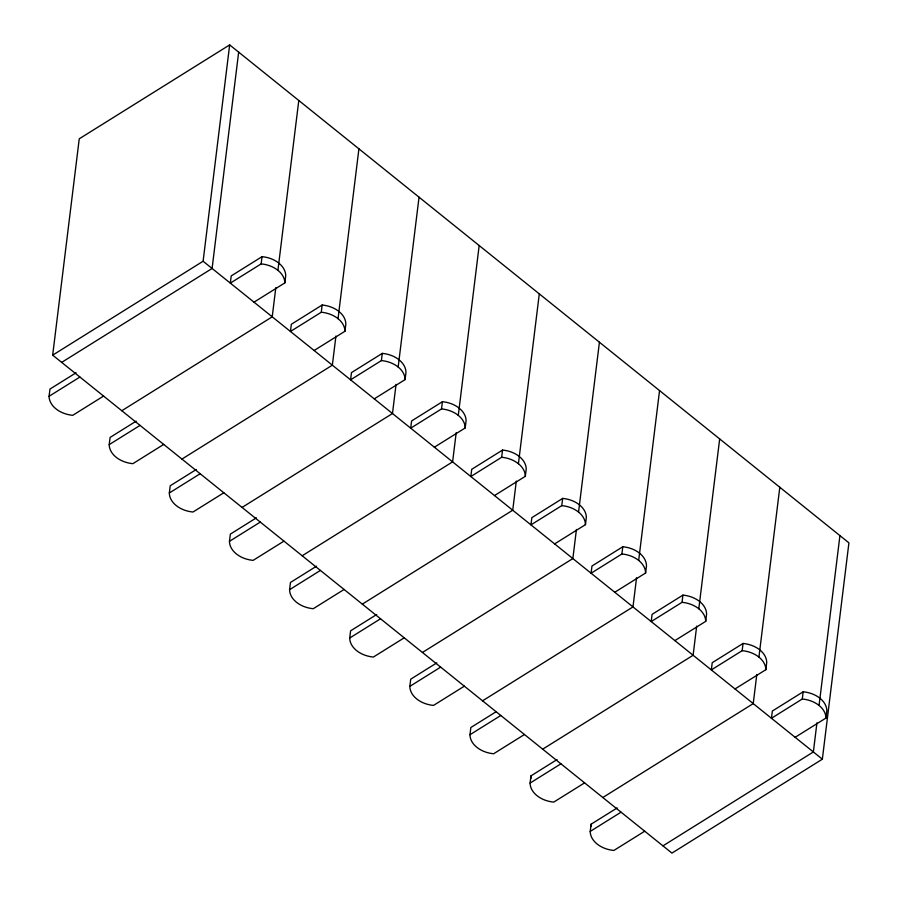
<?xml version="1.0" encoding="UTF-8"?>
<svg xmlns="http://www.w3.org/2000/svg" width="898" height="898" viewBox="0 0 898 898"><rect width="100%" height="100%" fill="white"/><g stroke="black" fill="none" stroke-linecap="round" stroke-linejoin="round"><path stroke-width="1.35" d="M52.679 355.148L79.248 138.808L229.663 44.9L848.924 542.852L822.355 759.192L671.94 853.1L52.679 355.148L203.105 261.239L229.663 44.9M103.573 396.074L72.749 415.314A24.875 17.623 7 0 1 49.076 396.287L49.962 389.07L76.049 372.793M163.705 444.42L132.882 463.671A24.875 17.623 7 0 1 109.208 444.633L110.095 437.427L136.17 421.14M223.827 492.766L193.003 512.017A24.875 17.623 7 0 1 169.329 492.98L170.216 485.773L196.303 469.486M238.666 52.129L212.096 268.468L61.681 362.388M262.036 256.671L231.213 275.922L230.326 283.128L261.15 263.889L262.036 256.671A24.875 17.623 7 0 1 285.71 275.708L284.823 282.915L253.999 302.166M283.959 541.124L253.135 560.363A24.875 17.623 7 0 1 229.461 541.326L230.348 534.119L256.424 517.832M275.798 287.697L272.229 316.826L121.802 410.734M277.92 270.32L298.787 100.486M322.158 305.017L291.334 324.268L290.458 331.474L321.282 312.235L322.158 305.017A24.875 17.623 7 0 1 345.831 324.055L344.944 331.272L314.12 350.512M344.08 589.47L313.256 608.709A24.875 17.623 7 0 1 289.583 589.683L290.469 582.465L316.556 566.178M335.931 336.043L332.35 365.172L181.935 459.08M338.041 318.667L358.919 148.832M382.29 353.374L351.466 372.614L350.579 379.82L381.403 360.581L382.29 353.374A24.875 17.623 7 0 1 405.963 372.401L405.077 379.618L374.253 398.858M404.212 637.816L373.388 657.055A24.875 17.623 7 0 1 349.715 638.029L350.602 630.811L376.677 614.535M396.052 384.389L392.482 413.518L242.056 507.426M398.173 367.024L419.04 197.178M442.411 401.72L411.587 420.96L410.7 428.178L441.524 408.927L442.411 401.72A24.875 17.623 7 0 1 466.084 420.758L465.198 427.964L434.374 447.204M464.333 686.162L433.51 705.413A24.875 17.623 7 0 1 409.836 686.375L410.723 679.169L436.81 662.881M456.184 432.746L452.603 461.864L302.177 555.772M458.294 415.37L479.173 245.524M502.543 450.066L471.719 469.306L470.833 476.524L501.656 457.273L502.543 450.066A24.875 17.623 7 0 1 526.217 469.104L525.33 476.31L494.506 495.561M524.454 734.508L493.631 753.759A24.875 17.623 7 0 1 469.968 734.721L470.844 727.515L495.741 711.968M516.305 481.092L512.736 510.21L362.309 604.13M518.427 463.716L539.294 293.871M562.664 498.412L531.841 517.663L530.954 524.87L561.778 505.63L562.664 498.412A24.875 17.623 7 0 1 586.338 517.45L585.451 524.657L554.627 543.907M584.587 782.865L553.763 802.105A24.875 17.623 7 0 1 530.089 783.067L530.976 775.861L557.052 759.573M576.437 529.438L572.857 558.567L422.43 652.476M578.548 512.062L579.435 504.856M579.502 504.474L599.415 342.228M622.797 546.759L591.973 566.009L591.086 573.216L621.91 553.976L622.797 546.759A24.875 17.623 7 0 1 646.47 565.796L645.583 573.014L614.76 592.253M644.708 831.211L613.884 850.451A24.875 17.623 7 0 1 590.211 831.425L591.097 824.207L617.184 807.919M636.559 577.784L632.978 606.913L482.563 700.822M638.68 560.408L659.547 390.574M682.918 595.116L652.094 614.355L651.207 621.562L682.031 602.322L682.918 595.116A24.875 17.623 7 0 1 706.591 614.142L705.705 621.36L674.881 640.6M696.68 626.13L693.11 655.259L542.684 749.168M698.801 608.765L719.668 438.92M743.05 643.462L712.226 662.702L711.339 669.919L742.163 650.668L743.05 643.462A24.875 17.623 7 0 1 766.712 662.5L765.837 669.706L735.013 688.946M756.812 674.488L753.231 703.605L602.816 797.514M758.933 657.111L779.801 487.266M803.171 691.808L772.347 711.048L771.461 718.265L802.284 699.014L803.171 691.808A24.875 17.623 7 0 1 826.845 710.846L825.958 718.052L795.134 737.303M819.055 705.458L819.941 698.251M816.933 722.834L813.364 751.952L662.937 845.871M819.829 699.261L839.922 535.612M49.076 396.287L79.9 377.037M109.208 444.633L140.032 425.394M169.329 492.98L200.153 473.74M229.461 541.326L260.285 522.086M289.583 589.683L320.406 570.432M349.715 638.029L380.539 618.778M409.836 686.375L440.66 667.135M469.968 734.721L500.792 715.481M530.089 783.067L560.913 763.828M590.211 831.425L621.046 812.174M203.105 261.239L822.355 759.192M261.15 263.889A24.875 17.623 7 0 1 284.823 282.915M321.282 312.235A24.875 17.623 7 0 1 344.944 331.272M381.403 360.581A24.875 17.623 7 0 1 405.077 379.618M441.524 408.927A24.875 17.623 7 0 1 465.198 427.964M501.656 457.273A24.875 17.623 7 0 1 525.33 476.31M561.778 505.63A24.875 17.623 7 0 1 585.451 524.657M621.91 553.976A24.875 17.623 7 0 1 645.583 573.014M682.031 602.322A24.875 17.623 7 0 1 705.705 621.36M802.284 699.014A24.875 17.623 7 0 1 825.958 718.052M591.311 826.463A24.875 17.623 7 0 1 591.097 824.207M742.163 650.668A24.875 17.623 7 0 1 765.837 669.706M531.189 778.106A24.875 17.623 7 0 1 530.976 775.861"/></g></svg>
